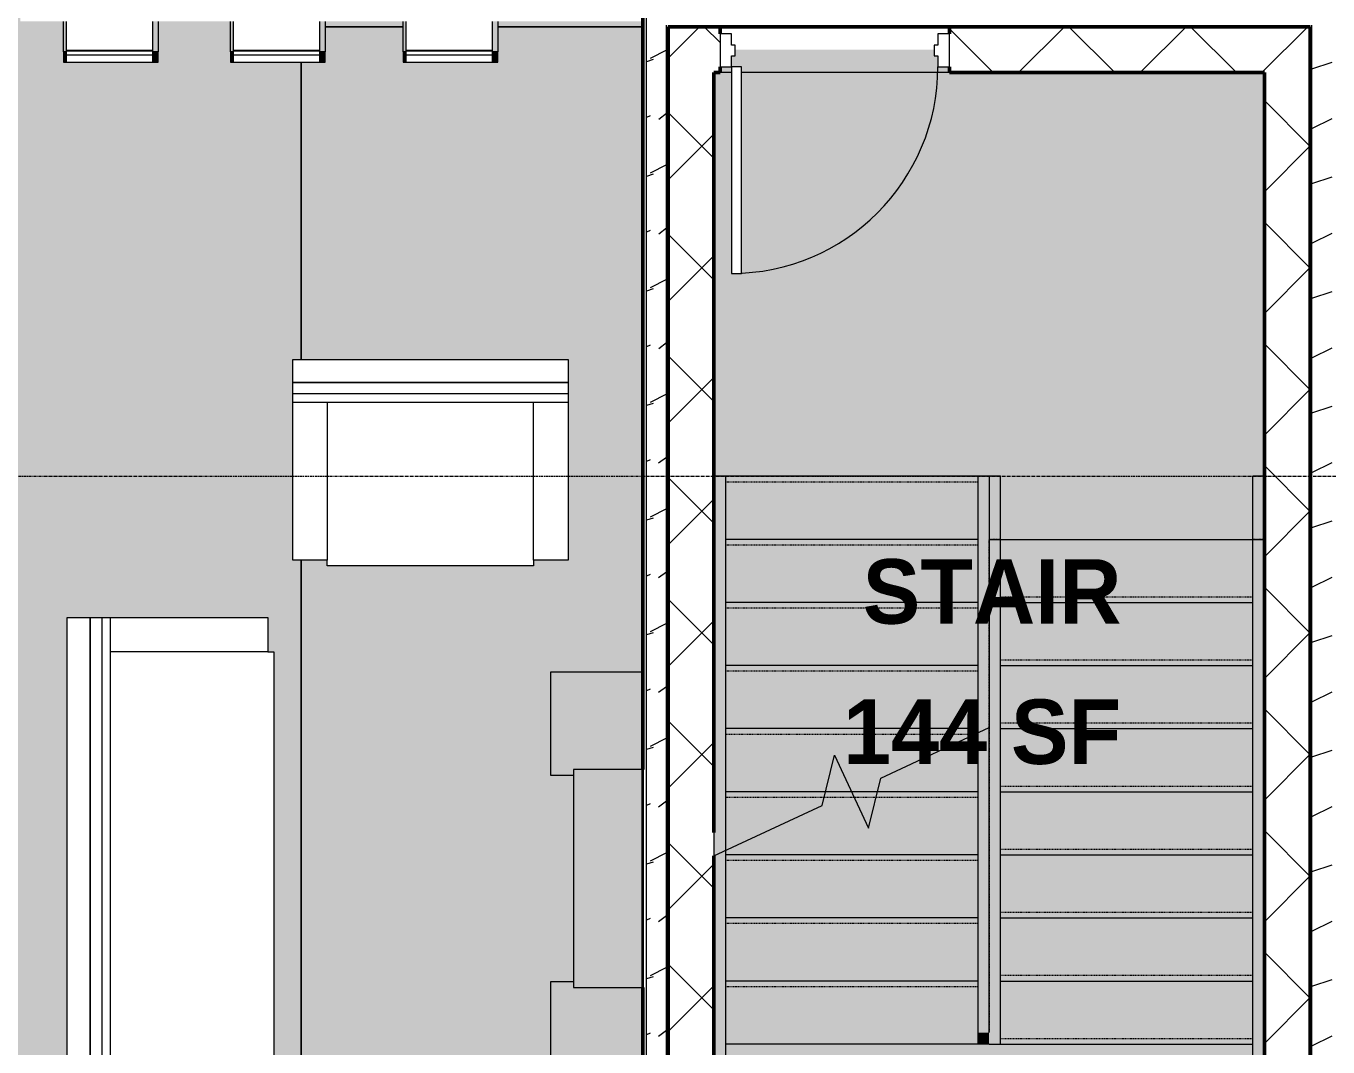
# Model space of a CAD drawing. Header units: inches. Extents: x -4294 to -464, y 9706 to 12475.
# Drawn here: x -2748.3 to -2521.2, y 10067.7 to 10245.7 of the extents above; entities that cross this region are included whole.
import ezdxf

# ---------------------------------------------------------------- set-up
doc = ezdxf.new("R2010")
doc.units = ezdxf.units.IN
doc.header["$MEASUREMENT"] = 0
doc.linetypes.add('Grid Line 1_2_', pattern=[0.875, 0.5, -0.125, 0.125, -0.125])
doc.linetypes.add('Overhead 1_16_', pattern=[0.101562, 0.0625, -0.039062])
for name, color, linetype, lineweight in [('0-1', 7, 'Continuous', 5), ('0-2', 7, 'Continuous', 9), ('0-5', 130, 'Continuous', 13), ('A-AREA-IDEN', 2, 'Continuous', 9), ('A-AREA-PATT-6', 41, 'Continuous', 9), ('A-DOOR-1', 7, 'Continuous', 9), ('A-DOOR-2', 170, 'Continuous', 20), ('A-DOOR-FRAM-1', 170, 'Continuous', 20), ('A-FLOR-3', 130, 'Continuous', 13), ('A-WALL', 113, 'Continuous', 13), ('A-WALL-11', 113, 'Continuous', 5), ('A-WALL-12', 113, 'Continuous', 50), ('A-WALL-4', 250, 'Continuous', 50), ('A-WALL-PATT-4', 251, 'Continuous', 9), ('A-WALL-PATT-5', 111, 'Continuous', 9), ('I-FURN', 30, 'Continuous', 9), ('I-FURN-1', 7, 'Continuous', 9), ('I-FURN-2', 31, 'Continuous', 9), ('I-FURN-3', 8, 'Continuous', 9), ('S-GRID-1', 1, 'Grid Line 1_2_', 9), ('S-STRS-1', 8, 'Continuous', 9), ('S-STRS-2', 55, 'Continuous', 5), ('S-STRS-5', 7, 'Continuous', 9), ('S-STRS-6', 7, 'Overhead 1_16_', 9), ('S-STRS-MBND-3', 7, 'Overhead 1_16_', 9), ('S-STRS-MBND-4', 7, 'Continuous', 9)]:
    doc.layers.add(name, color=color, linetype=linetype, lineweight=lineweight)
doc.layers.add('A-AREA-PATT-2', color=7, linetype='Continuous', lineweight=9, transparency=1)
doc.styles.add('Century Gothic_B', font='GOTHICB.TTF', dxfattribs={"height": 11.25})
pattern_1 = [(45, (0, 0), (-10.606602, 10.606602), []), (135, (0, 0), (-10.606602, -10.606602), [])]
pattern_2 = [(216.87, (7.997, 19.992), (59.9755286, 39.9843071), [9.996, -89.964]), (206.565, (19.992, 13.994), (-19.991807, -19.992219), [22.352, -22.352]), (198.435, (19.992, 3.998), (-39.983821, -19.991955), [12.644, -50.576])]

# ---------------------------------------------------------------- blocks, each defined once
blk = doc.blocks.new('Bar_Stool_6722_1_ - Bar_Stool_6722_1_-1372833-FLOOR PLAN - 2ND FLOOR')
at = {"layer": 'I-FURN-2'}
for points in [[(0, -0.6), (0, -0.98), (1, -0.94), (1, 0), (0, 0), (0, -0.46)], [(16, -0.94), (16, -0.98), (16.5, -0.94), (16.5, 0), (16, 0), (16, -0.62)], [(0, -1.4), (0, -1.78), (1, -1.73), (1, -0.98), (0, -0.98), (0, -1.3)], [(0, -2.03), (0, -7.07), (1, -7.07), (1, -1.78), (0, -1.78)], [(16, -1.3), (16, -1.78), (16.5, -1.73), (16.5, -0.98), (16, -0.98), (16, -1.24)], [(16, -6.94), (16, -7.07), (16.5, -7.07), (16.5, -1.78), (16, -1.78), (16, -2.03)]]:
    blk.add_hatch(color=256, dxfattribs=at).paths.add_polyline_path(points, flags=0)
at = {"layer": 'I-FURN-1'}
for p, q in [((1, 0), (0, 0)), ((0, 0), (0, -0.98)), ((0, -0.98), (1, -0.98)), ((0, -0.98), (0, -1.78)), ((0, -1.78), (1, -1.78)), ((0, -7.07), (0, -1.78)), ((1, -1.24), (1, 0)), ((16, 0), (1, 0)), ((1, -1.91), (1, -1.24)), ((16, -1.24), (1, -1.24)), ((1, -1.91), (16, -1.91)), ((1, -2.03), (1, -1.91)), ((1, -7.07), (1, -2.03)), ((1, -2.03), (16, -2.03)), ((16.5, 0), (16, 0)), ((16, 0), (16, -1.24)), ((16, -0.98), (16.5, -0.98)), ((16, -1.24), (16, -1.91)), ((16, -1.78), (16.5, -1.78)), ((16, -1.91), (16, -2.03)), ((16, -2.03), (16, -7.07)), ((16.5, -0.98), (16.5, 0)), ((16.5, -1.78), (16.5, -0.98)), ((16.5, -1.78), (16.5, -7.07))]:
    blk.add_line(p, q, dxfattribs=at)
blk = doc.blocks.new('Entertainment_Center_14771 - Entertainment_Center_14771-1372851-FLOOR PLAN - 2ND FLOOR')
at = {"layer": 'I-FURN-3'}
for points in [[(-36, 10), (-36, -6), (-19, -6), (-19, 6), (-18, 6), (-18, 10), (-29.48, 10)], [(-35.34, 10.03), (-35.31, 10), (-35.31, 10.03)], [(18, 6), (19, 6), (19, -6), (36, -6), (36, 10), (18, 10)], [(18.66, 10.03), (18.66, 10), (19, 10.03)], [(-19, -2.22), (-19, -6), (19, -6), (19, 6), (-19, 6), (-19, 0.27)], [(-36, -6.13), (-19, -6.13), (-19, -6), (-36, -6)], [(-19, -6.13), (19, -6.13), (19, -6), (-19, -6)], [(19, -6.13), (36, -6.13), (36, -6), (19, -6)]]:
    blk.add_hatch(color=256, dxfattribs=at).paths.add_polyline_path(points, flags=0)
at = {"layer": 'I-FURN-1'}
for p, q in [((-18, 10), (-36, 10)), ((-36, 10), (-36, -6)), ((-34.85, 10.03), (-35.34, 10.03)), ((-34.85, 10), (-34.85, 10.03)), ((-18.66, 10.03), (-19.66, 10.03)), ((-19.66, 10.03), (-19.66, 10)), ((-18.66, 10), (-18.66, 10.03)), ((-18, 6), (-18, 10)), ((36, 10), (18, 10)), ((18, 10), (18, 6)), ((18.66, 10.03), (18.66, 10)), ((19.66, 10.03), (18.66, 10.03)), ((19.66, 10), (19.66, 10.03)), ((35.34, 10.03), (34.85, 10.03)), ((34.85, 10.03), (34.85, 10)), ((36, -6), (36, 10)), ((19, 6), (-19, 6)), ((-19, 6), (-19, -6)), ((19, -6), (19, 6)), ((-36, -6), (-19, -6)), ((-36, -6.13), (-36, -6)), ((-36, -6), (-19, -6)), ((-19, -6), (19, -6)), ((-19, -6.13), (-19, -6)), ((-19, -6), (19, -6)), ((19, -6.13), (-19, -6.13)), ((19, -6), (36, -6)), ((19, -6), (19, -6.13)), ((19, -6), (36, -6)), ((36, -6.13), (36, -6))]:
    blk.add_line(p, q, dxfattribs=at)
blk = doc.blocks.new('Couch-Both_Arms-Generic - 1-1372852-FLOOR PLAN - 2ND FLOOR')
at = {"layer": 'I-FURN'}
for p, q in [((-36, 18.5), (36, 18.5)), ((-36, 17.5), (-36, 18.5)), ((36, 18.5), (36, 17.5)), ((-42, 17.5), (-36, 17.5)), ((-42, -10), (-42, 17.5)), ((-36, 17.5), (-36, -10)), ((36, 17.5), (42, 17.5)), ((36, -10), (36, 17.5)), ((42, 17.5), (42, -10)), ((-42, -10), (42, -10)), ((-42, -13.5), (-42, -10)), ((42, -10), (42, -13.5)), ((-42, -11.5), (42, -11.5)), ((-42, -13.5), (42, -13.5)), ((42, -13.5), (-42, -13.5))]:
    blk.add_line(p, q, dxfattribs=at)
at = {"layer": 'I-FURN-1'}
for p, q in [((-42, -17.5), (-42, -13.5)), ((42, -13.5), (42, -17.5)), ((42, -17.5), (-42, -17.5))]:
    blk.add_line(p, q, dxfattribs=at)
blk = doc.blocks.new('Couch-Both_Arms-Generic - 2-1523460-FLOOR PLAN - 2ND FLOOR')
at = {"layer": 'I-FURN'}
for p, q in [((-18, 18.5), (18, 18.5)), ((-18, 17.5), (-18, 18.5)), ((18, 18.5), (18, 17.5)), ((-24, 17.5), (-18, 17.5)), ((-24, -10), (-24, 17.5)), ((-18, 17.5), (-18, -10)), ((18, 17.5), (24, 17.5)), ((18, -10), (18, 17.5)), ((24, 17.5), (24, -10)), ((-24, -10), (24, -10)), ((-24, -13.5), (-24, -10)), ((24, -10), (24, -13.5)), ((-24, -11.5), (24, -11.5)), ((-24, -13.5), (24, -13.5)), ((24, -13.5), (-24, -13.5))]:
    blk.add_line(p, q, dxfattribs=at)
at = {"layer": 'I-FURN-1'}
for p, q in [((-24, -17.5), (-24, -13.5)), ((24, -13.5), (24, -17.5)), ((24, -17.5), (-24, -17.5))]:
    blk.add_line(p, q, dxfattribs=at)
blk = doc.blocks.new('CTR - 1st Phase - Unit Layouts_rvt-1-FLOOR PLAN - 2ND FLOOR')
at = {"layer": '0-2'}
for name, p, rotation in [('Bar_Stool_6722_1_ - Bar_Stool_6722_1_-1372833-FLOOR PLAN - 2ND FLOOR', (-2725.25, 10239.44), 180), ('Bar_Stool_6722_1_ - Bar_Stool_6722_1_-1372833-FLOOR PLAN - 2ND FLOOR', (-2696.13, 10239.44), 180), ('Bar_Stool_6722_1_ - Bar_Stool_6722_1_-1372833-FLOOR PLAN - 2ND FLOOR', (-2666.01, 10239.44), 180), ('Couch-Both_Arms-Generic - 2-1523460-FLOOR PLAN - 2ND FLOOR', (-2677.77, 10170.09), 180), ('Couch-Both_Arms-Generic - 1-1372852-FLOOR PLAN - 2ND FLOOR', (-2723.6, 10100.59), 269.9999999999309), ('Entertainment_Center_14771 - Entertainment_Center_14771-1372851-FLOOR PLAN - 2ND FLOOR', (-2646.82, 10097.08), 89.99999999993574)]:
    blk.add_blockref(name, p, dxfattribs=dict(at, rotation=rotation))
blk = doc.blocks.new('CTR - 1st Phase - Shell_rvt-1-FLOOR PLAN - 2ND FLOOR')
at = {"layer": 'A-FLOR-3'}
for p, q in [((-2682.51, 10245.59), (-2696.13, 10245.59)), ((-2696.13, 10245.59), (-2682.51, 10245.59)), ((-2640.7, 10245.59), (-2666.01, 10245.59)), ((-2666.01, 10245.59), (-2640.7, 10245.59)), ((-2700.32, 10187.59), (-2700.32, 10239.44)), ((-2700.32, 10239.44), (-2700.32, 10187.59)), ((-2700.32, 10048.59), (-2700.32, 10152.59)), ((-2700.32, 10152.59), (-2700.32, 10048.59))]:
    blk.add_line(p, q, dxfattribs=at)
at = {"layer": 'S-GRID-1'}
blk.add_line((-464.45, 10167.19), (-4232.19, 10167.19), dxfattribs=at)
blk = doc.blocks.new('HOLLOW METAL - STAIR DOOR-2008640-FLOOR PLAN - 2ND FLOOR')
at = {"layer": 'A-DOOR-1'}
blk.add_arc((18, 3.25), 36, 90, 180, dxfattribs=at)
at = {"layer": 'A-DOOR-2'}
for p, q in [((18, 39.25), (16.25, 39.25)), ((16.25, 39.25), (16.25, 3.25)), ((18, 3.25), (18, 39.25)), ((16.25, 3.25), (18, 3.25))]:
    blk.add_line(p, q, dxfattribs=at)
at = {"layer": 'A-DOOR-FRAM-1'}
for p, q in [((-18, 3.25), (-20, 3.25)), ((-20, 3.25), (-20, -2.5)), ((-18, 1.3125), (-18, 3.25)), ((18, 3.25), (18, 1.3125)), ((20, 3.25), (18, 3.25)), ((20, -2.5), (20, 3.25)), ((-17.375, 1.3125), (-18, 1.3125)), ((-17.375, -0.5625), (-17.375, 1.3125)), ((18, 1.3125), (17.375, 1.3125)), ((17.375, 1.3125), (17.375, -0.5625)), ((-18, -2.5), (-18, -0.5625)), ((-18, -0.5625), (-17.375, -0.5625)), ((17.375, -0.5625), (18, -0.5625)), ((18, -0.5625), (18, -2.5)), ((-20, -2.5), (-18, -2.5)), ((18, -2.5), (20, -2.5))]:
    blk.add_line(p, q, dxfattribs=at)
blk = doc.blocks.new('CTR - 1st Phase -Stairs _ Elevators_rvt-1-FLOOR PLAN - 2ND FLOOR')
at = {"layer": 'A-AREA-PATT-2'}
h = blk.add_hatch(color=256, dxfattribs=at)
h.paths.add_polyline_path([(-2628.32, 10021.59), (-2532.32, 10021.59), (-2532.32, 10022.21), (-2628.32, 10022.21)], flags=0)
h.paths.add_polyline_path([(-2587.26, 10237.59), (-2587.26, 10238.59), (-2589.26, 10238.59), (-2589.26, 10240.53), (-2589.89, 10240.53), (-2589.89, 10241.59), (-2624.64, 10241.59), (-2624.64, 10240.53), (-2625.26, 10240.53), (-2625.26, 10238.59), (-2623.51, 10238.59), (-2623.51, 10237.59), (-2589.26, 10237.59)], flags=0)
h.paths.add_polyline_path([(-2625.26, 10237.59), (-2625.26, 10238.59), (-2627.26, 10238.59), (-2627.26, 10237.59)], flags=0)
blk.add_hatch(color=256, dxfattribs=at).paths.add_polyline_path([(-2567.66, 10156.21), (-2532.32, 10156.21), (-2532.32, 10165.09), (-2534.32, 10165.09), (-2534.32, 10167.21), (-2532.32, 10167.21), (-2532.32, 10237.59), (-2623.51, 10237.59), (-2623.51, 10202.59), (-2625.26, 10202.59), (-2625.26, 10237.59), (-2628.32, 10237.59), (-2628.32, 10167.21), (-2578.32, 10167.21), (-2578.32, 10165.09), (-2580.32, 10165.09), (-2580.32, 10156.21), (-2572.82, 10156.21)], flags=0)
at = {"layer": 'A-WALL-PATT-4'}
h = blk.add_hatch(dxfattribs=at)
h.set_pattern_fill('FP_44', color=256, style=0, pattern_type=2)
h.set_pattern_definition(pattern_1)
h.paths.add_polyline_path([(-2526.32, 10237.59), (-2524.32, 10237.59), (-2524.32, 10245.59), (-2587.26, 10245.59), (-2587.26, 10237.59), (-2532.32, 10237.59)], flags=0)
h.paths.add_polyline_path([(-2632.61, 10237.59), (-2627.26, 10237.59), (-2627.26, 10245.59), (-2636.32, 10245.59), (-2636.32, 10237.59)], flags=0)
h = blk.add_hatch(dxfattribs=at)
h.set_pattern_fill('FP_44', color=256, style=0, pattern_type=2)
h.set_pattern_definition(pattern_1)
h.paths.add_polyline_path([(-2632.32, 10021.59), (-2628.32, 10021.59), (-2628.32, 10237.59), (-2636.32, 10237.59), (-2636.32, 10021.59)], flags=0)
h = blk.add_hatch(dxfattribs=at)
h.set_pattern_fill('FP_44', color=256, style=0, pattern_type=2)
h.set_pattern_definition(pattern_1)
h.paths.add_polyline_path([(-2532.32, 10021.59), (-2524.32, 10021.59), (-2524.32, 10237.59), (-2532.32, 10237.59), (-2532.32, 10038.33)], flags=0)
at = {"layer": 'S-STRS-1'}
blk.add_hatch(color=256, dxfattribs=at).paths.add_polyline_path([(-2628.32, 10101.02), (-2626.32, 10101.96), (-2626.32, 10167.21), (-2628.32, 10167.21), (-2628.32, 10101.21)], flags=0)
h = blk.add_hatch(color=256, dxfattribs=at)
h.paths.add_polyline_path([(-2532.32, 10059.53), (-2532.32, 10156.21), (-2534.32, 10156.21), (-2534.32, 10059.53)], flags=0)
h.paths.add_polyline_path([(-2534.32, 10165.09), (-2532.32, 10165.09), (-2532.32, 10167.21), (-2534.32, 10167.21)], flags=0)
at = {"layer": 'S-STRS-2'}
for points in [[(-2622.79, 10156.21), (-2582.32, 10156.21), (-2582.32, 10167.21), (-2626.32, 10167.21), (-2626.32, 10156.21)], [(-2582.32, 10122.47), (-2580.32, 10123.41), (-2580.32, 10167.21), (-2582.32, 10167.21), (-2582.32, 10123.21)], [(-2626.32, 10145.21), (-2582.32, 10145.21), (-2582.32, 10156.21), (-2626.32, 10156.21)], [(-2534.32, 10145.21), (-2534.32, 10156.21), (-2578.32, 10156.21), (-2578.32, 10145.21), (-2567.66, 10145.21)], [(-2626.32, 10134.21), (-2582.32, 10134.21), (-2582.32, 10145.21), (-2626.32, 10145.21)], [(-2567.66, 10134.21), (-2534.32, 10134.21), (-2534.32, 10145.21), (-2578.32, 10145.21), (-2578.32, 10134.21)], [(-2599.23, 10123.21), (-2582.32, 10123.21), (-2582.32, 10134.21), (-2626.32, 10134.21), (-2626.32, 10123.21), (-2607.3, 10123.21)], [(-2567.66, 10123.21), (-2534.32, 10123.21), (-2534.32, 10134.21), (-2578.32, 10134.21), (-2578.32, 10123.21)], [(-2608.84, 10112.21), (-2607.3, 10118.59), (-2604.32, 10112.21), (-2599.8, 10112.21), (-2599.23, 10114.59), (-2582.32, 10122.47), (-2582.32, 10123.21), (-2626.32, 10123.21), (-2626.32, 10112.21), (-2609.42, 10112.21)], [(-2582.32, 10070.21), (-2580.32, 10070.21), (-2580.32, 10123.41), (-2582.32, 10122.47), (-2582.32, 10072.21)], [(-2534.32, 10112.21), (-2534.32, 10123.21), (-2578.32, 10123.21), (-2578.32, 10112.21), (-2567.66, 10112.21)], [(-2626.32, 10101.21), (-2582.32, 10101.21), (-2582.32, 10112.21), (-2599.8, 10112.21), (-2601.35, 10105.84), (-2604.32, 10112.21), (-2608.84, 10112.21), (-2609.42, 10109.84), (-2626.32, 10101.96)], [(-2534.32, 10101.21), (-2534.32, 10112.21), (-2578.32, 10112.21), (-2578.32, 10101.21), (-2567.66, 10101.21)], [(-2626.32, 10065.9), (-2626.32, 10101.96), (-2628.32, 10101.02), (-2628.32, 10065.9)], [(-2622.79, 10090.21), (-2582.32, 10090.21), (-2582.32, 10101.21), (-2626.32, 10101.21), (-2626.32, 10090.21)], [(-2567.66, 10090.21), (-2534.32, 10090.21), (-2534.32, 10101.21), (-2578.32, 10101.21), (-2578.32, 10090.21)], [(-2622.79, 10079.21), (-2582.32, 10079.21), (-2582.32, 10090.21), (-2626.32, 10090.21), (-2626.32, 10079.21)], [(-2567.66, 10079.21), (-2534.32, 10079.21), (-2534.32, 10090.21), (-2578.32, 10090.21), (-2578.32, 10079.21)], [(-2622.79, 10068.21), (-2582.32, 10068.21), (-2582.32, 10079.21), (-2626.32, 10079.21), (-2626.32, 10068.21)], [(-2534.32, 10068.21), (-2534.32, 10079.21), (-2578.32, 10079.21), (-2578.32, 10068.21), (-2567.66, 10068.21)], [(-2580.32, 10068.21), (-2580.32, 10070.21), (-2582.32, 10070.21), (-2582.32, 10068.21)], [(-2626.32, 10024.21), (-2534.32, 10024.21), (-2534.32, 10068.21), (-2626.32, 10068.21), (-2626.32, 10038.33)]]:
    blk.add_hatch(color=256, dxfattribs=at).paths.add_polyline_path(points, flags=0)
h = blk.add_hatch(color=256, dxfattribs=at)
h.paths.add_polyline_path([(-2580.32, 10068.21), (-2578.32, 10068.21), (-2578.32, 10156.21), (-2580.32, 10156.21), (-2580.32, 10070.21)], flags=0)
h.paths.add_polyline_path([(-2580.32, 10165.09), (-2578.32, 10165.09), (-2578.32, 10167.21), (-2580.32, 10167.21)], flags=0)
h = blk.add_hatch(color=256, dxfattribs=at)
h.paths.add_polyline_path([(-2608.84, 10112.21), (-2604.32, 10112.21), (-2607.3, 10118.59)], flags=0)
h.paths.add_polyline_path([(-2599.8, 10112.21), (-2582.32, 10112.21), (-2582.32, 10122.47), (-2599.23, 10114.59)], flags=0)
h = blk.add_hatch(color=256, dxfattribs=at)
h.paths.add_polyline_path([(-2626.32, 10101.96), (-2609.42, 10109.84), (-2608.84, 10112.21), (-2626.32, 10112.21)], flags=0)
h.paths.add_polyline_path([(-2601.35, 10105.84), (-2599.8, 10112.21), (-2604.32, 10112.21)], flags=0)
at = {"layer": 'A-FLOR-3'}
for p, q in [((-2625.26, 10237.59), (-2627.26, 10237.59)), ((-2587.26, 10237.59), (-2623.51, 10237.59)), ((-2580.32, 10156.21), (-2532.32, 10156.21))]:
    blk.add_line(p, q, dxfattribs=at)
at = {"layer": 'A-WALL-4'}
for p, q in [((-2627.26, 10245.59), (-2636.32, 10245.59)), ((-2636.32, 10245.59), (-2636.32, 10237.59)), ((-2627.26, 10244.34), (-2627.26, 10245.59)), ((-2524.32, 10245.59), (-2587.26, 10245.59)), ((-2587.26, 10245.59), (-2587.26, 10244.34)), ((-2524.32, 10237.59), (-2524.32, 10245.59)), ((-2636.32, 10237.59), (-2636.32, 10021.59)), ((-2628.32, 10237.59), (-2627.26, 10237.59)), ((-2628.32, 10105.09), (-2628.32, 10237.59)), ((-2627.26, 10237.59), (-2627.26, 10238.59)), ((-2587.26, 10238.59), (-2587.26, 10237.59)), ((-2587.26, 10237.59), (-2532.32, 10237.59)), ((-2532.32, 10237.59), (-2532.32, 10021.59)), ((-2524.32, 10021.59), (-2524.32, 10237.59)), ((-2628.32, 10021.59), (-2628.32, 10101.02))]:
    blk.add_line(p, q, dxfattribs=at)
at = {"layer": 'S-STRS-5'}
for p, q in [((-2626.32, 10167.21), (-2628.32, 10167.21)), ((-2626.32, 10167.21), (-2626.32, 10156.21)), ((-2582.32, 10167.21), (-2626.32, 10167.21)), ((-2580.32, 10167.21), (-2582.32, 10167.21)), ((-2582.32, 10167.21), (-2582.32, 10156.21)), ((-2580.32, 10167.21), (-2580.32, 10123.41)), ((-2578.32, 10167.21), (-2580.32, 10167.21)), ((-2578.32, 10156.21), (-2578.32, 10167.21)), ((-2532.32, 10167.21), (-2534.32, 10167.21)), ((-2534.32, 10156.21), (-2534.32, 10167.21)), ((-2626.32, 10156.21), (-2626.32, 10145.21)), ((-2582.32, 10156.21), (-2626.32, 10156.21)), ((-2582.32, 10156.21), (-2582.32, 10145.21)), ((-2578.32, 10145.21), (-2578.32, 10156.21)), ((-2534.32, 10145.21), (-2534.32, 10156.21)), ((-2626.32, 10145.21), (-2626.32, 10134.21)), ((-2582.32, 10145.21), (-2626.32, 10145.21)), ((-2582.32, 10145.21), (-2582.32, 10134.21)), ((-2578.32, 10134.21), (-2578.32, 10145.21)), ((-2578.32, 10145.21), (-2534.32, 10145.21)), ((-2534.32, 10134.21), (-2534.32, 10145.21)), ((-2626.32, 10134.21), (-2626.32, 10123.21)), ((-2582.32, 10134.21), (-2626.32, 10134.21)), ((-2582.32, 10134.21), (-2582.32, 10123.21)), ((-2578.32, 10123.21), (-2578.32, 10134.21)), ((-2578.32, 10134.21), (-2534.32, 10134.21)), ((-2534.32, 10123.21), (-2534.32, 10134.21)), ((-2626.32, 10123.21), (-2626.32, 10112.21)), ((-2582.32, 10123.21), (-2626.32, 10123.21)), ((-2582.32, 10123.21), (-2582.32, 10122.47)), ((-2580.32, 10070.21), (-2580.32, 10123.41)), ((-2578.32, 10112.21), (-2578.32, 10123.21)), ((-2578.32, 10123.21), (-2534.32, 10123.21)), ((-2534.32, 10112.21), (-2534.32, 10123.21)), ((-2582.32, 10122.47), (-2582.32, 10112.21)), ((-2626.32, 10112.21), (-2626.32, 10101.96)), ((-2608.84, 10112.21), (-2626.32, 10112.21)), ((-2604.32, 10112.21), (-2608.84, 10112.21)), ((-2599.8, 10112.21), (-2604.32, 10112.21)), ((-2582.32, 10112.21), (-2599.8, 10112.21)), ((-2582.32, 10112.21), (-2582.32, 10101.21)), ((-2578.32, 10101.21), (-2578.32, 10112.21)), ((-2578.32, 10112.21), (-2534.32, 10112.21)), ((-2534.32, 10101.21), (-2534.32, 10112.21)), ((-2628.32, 10105.09), (-2628.32, 10101.02)), ((-2626.32, 10101.96), (-2626.32, 10101.21)), ((-2626.32, 10101.21), (-2626.32, 10090.21)), ((-2582.32, 10101.21), (-2626.32, 10101.21)), ((-2582.32, 10101.21), (-2582.32, 10090.21)), ((-2578.32, 10090.21), (-2578.32, 10101.21)), ((-2578.32, 10101.21), (-2534.32, 10101.21)), ((-2534.32, 10090.21), (-2534.32, 10101.21)), ((-2626.32, 10090.21), (-2626.32, 10079.21)), ((-2582.32, 10090.21), (-2626.32, 10090.21)), ((-2582.32, 10090.21), (-2582.32, 10079.21)), ((-2578.32, 10079.21), (-2578.32, 10090.21)), ((-2578.32, 10090.21), (-2534.32, 10090.21)), ((-2534.32, 10079.21), (-2534.32, 10090.21)), ((-2626.32, 10079.21), (-2626.32, 10068.21)), ((-2582.32, 10079.21), (-2626.32, 10079.21)), ((-2582.32, 10079.21), (-2582.32, 10070.21)), ((-2578.32, 10068.21), (-2578.32, 10079.21)), ((-2578.32, 10079.21), (-2534.32, 10079.21)), ((-2534.32, 10068.21), (-2534.32, 10079.21)), ((-2582.32, 10070.21), (-2582.32, 10068.21)), ((-2626.32, 10068.21), (-2626.32, 10065.9)), ((-2582.32, 10068.21), (-2626.32, 10068.21)), ((-2580.32, 10068.21), (-2582.32, 10068.21)), ((-2580.32, 10068.21), (-2578.32, 10068.21)), ((-2578.32, 10068.21), (-2534.32, 10068.21)), ((-2534.32, 10059.53), (-2534.32, 10068.21))]:
    blk.add_line(p, q, dxfattribs=at)
at = {"layer": 'S-STRS-6'}
for p, q in [((-2582.32, 10166.21), (-2626.32, 10166.21)), ((-2582.32, 10155.21), (-2626.32, 10155.21)), ((-2578.32, 10146.21), (-2534.32, 10146.21)), ((-2582.32, 10144.21), (-2626.32, 10144.21)), ((-2578.32, 10135.21), (-2534.32, 10135.21)), ((-2582.32, 10133.21), (-2626.32, 10133.21)), ((-2578.32, 10124.21), (-2534.32, 10124.21)), ((-2582.88, 10122.21), (-2626.32, 10122.21)), ((-2582.32, 10122.21), (-2582.88, 10122.21)), ((-2578.32, 10113.21), (-2534.32, 10113.21)), ((-2609.09, 10111.21), (-2626.32, 10111.21)), ((-2603.86, 10111.21), (-2609.09, 10111.21)), ((-2600.05, 10111.21), (-2603.86, 10111.21)), ((-2582.32, 10111.21), (-2600.05, 10111.21)), ((-2578.32, 10102.21), (-2534.32, 10102.21)), ((-2582.32, 10100.21), (-2626.32, 10100.21)), ((-2578.32, 10091.21), (-2534.32, 10091.21)), ((-2582.32, 10089.21), (-2626.32, 10089.21)), ((-2578.32, 10080.21), (-2534.32, 10080.21)), ((-2582.32, 10078.21), (-2626.32, 10078.21)), ((-2578.32, 10069.21), (-2534.32, 10069.21))]:
    blk.add_line(p, q, dxfattribs=at)
at = {"layer": 'S-STRS-MBND-3'}
for p, q in [((-2578.32, 10156.21), (-2580.32, 10156.21)), ((-2580.32, 10070.21), (-2580.32, 10156.21)), ((-2578.32, 10068.21), (-2578.32, 10156.21)), ((-2578.32, 10156.21), (-2534.32, 10156.21)), ((-2532.32, 10156.21), (-2534.32, 10156.21)), ((-2534.32, 10059.63), (-2534.32, 10156.21)), ((-2532.32, 10059.63), (-2532.32, 10156.21)), ((-2578.32, 10146.21), (-2534.32, 10146.21)), ((-2578.32, 10145.21), (-2534.32, 10145.21)), ((-2578.32, 10135.21), (-2534.32, 10135.21)), ((-2578.32, 10134.21), (-2534.32, 10134.21)), ((-2580.32, 10123.41), (-2580.32, 10070.21)), ((-2578.32, 10124.21), (-2534.32, 10124.21)), ((-2578.32, 10123.21), (-2534.32, 10123.21)), ((-2582.32, 10122.21), (-2582.88, 10122.21)), ((-2582.32, 10122.47), (-2582.32, 10070.21)), ((-2604.32, 10112.21), (-2608.84, 10112.21)), ((-2582.32, 10112.21), (-2599.8, 10112.21)), ((-2578.32, 10113.21), (-2534.32, 10113.21)), ((-2578.32, 10112.21), (-2534.32, 10112.21)), ((-2603.86, 10111.21), (-2609.09, 10111.21)), ((-2582.32, 10111.21), (-2600.05, 10111.21)), ((-2628.32, 10101.02), (-2628.32, 10065.8)), ((-2626.32, 10101.96), (-2626.32, 10065.8)), ((-2582.32, 10101.21), (-2626.32, 10101.21)), ((-2578.32, 10102.21), (-2534.32, 10102.21)), ((-2578.32, 10101.21), (-2534.32, 10101.21)), ((-2582.32, 10100.21), (-2626.32, 10100.21)), ((-2578.32, 10091.21), (-2534.32, 10091.21)), ((-2582.32, 10090.21), (-2626.32, 10090.21)), ((-2582.32, 10089.21), (-2626.32, 10089.21)), ((-2578.32, 10090.21), (-2534.32, 10090.21)), ((-2578.32, 10080.21), (-2534.32, 10080.21)), ((-2582.32, 10079.21), (-2626.32, 10079.21)), ((-2582.32, 10078.21), (-2626.32, 10078.21)), ((-2578.32, 10079.21), (-2534.32, 10079.21)), ((-2582.32, 10070.21), (-2582.32, 10068.21)), ((-2582.32, 10070.21), (-2582.32, 10068.21)), ((-2578.32, 10069.21), (-2534.32, 10069.21)), ((-2582.32, 10068.21), (-2626.32, 10068.21)), ((-2580.32, 10068.21), (-2582.32, 10068.21)), ((-2580.32, 10068.21), (-2578.32, 10068.21)), ((-2578.32, 10068.21), (-2534.32, 10068.21))]:
    blk.add_line(p, q, dxfattribs=at)
at = {"layer": 'S-STRS-MBND-4'}
for p, q in [((-2599.23, 10114.59), (-2580.32, 10123.41)), ((-2609.42, 10109.84), (-2607.3, 10118.59)), ((-2607.3, 10118.59), (-2601.35, 10105.84)), ((-2601.35, 10105.84), (-2599.23, 10114.59)), ((-2628.32, 10101.02), (-2609.42, 10109.84))]:
    blk.add_line(p, q, dxfattribs=at)
at = {"layer": '0-5', "rotation": 180}
blk.add_blockref('HOLLOW METAL - STAIR DOOR-2008640-FLOOR PLAN - 2ND FLOOR', (-2607.26, 10241.84), dxfattribs=at)

msp = doc.modelspace()

# ---------------------------------------------------------------- hatches: boundary and pattern name
at = {"layer": 'A-AREA-PATT-6'}
h = msp.add_hatch(color=256, dxfattribs=at)
h.paths.add_polyline_path([(-2862.1237, 10341.7644), (-2860.3737, 10341.7644), (-2860.3737, 10313.7644), (-2862.1237, 10313.7644)], flags=0)
h.paths.add_polyline_path([(-2930.5152, 9989.0644), (-2870.6362, 9989.0644), (-2870.6362, 10021.3394), (-2863.8737, 10021.3394), (-2863.8737, 10016.5894), (-2865.8862, 10016.5894), (-2865.8862, 9989.0644), (-2832.49, 9989.0644), (-2832.49, 10016.5894), (-2833.8737, 10016.5894), (-2833.8737, 10021.3394), (-2826.4362, 10021.3394), (-2826.4362, 10016.5894), (-2827.74, 10016.5894), (-2827.74, 9989.0644), (-2805.8737, 9989.0644), (-2805.8737, 10016.5894), (-2806.4362, 10016.5894), (-2806.4362, 10021.3394), (-2805.8737, 10021.3394), (-2805.8737, 10175.2394), (-2801.1237, 10175.2394), (-2801.1237, 9989.0644), (-2646.5487, 9989.0644), (-2646.5487, 10021.5894), (-2641.5964, 10021.5894), (-2640.6987, 10022.3144), (-2640.6987, 10061.0761), (-2656.8237, 10061.0761), (-2656.8237, 10079.0761), (-2652.8237, 10079.0761), (-2652.8237, 10115.0761), (-2656.8237, 10115.0761), (-2656.8237, 10133.0761), (-2640.6987, 10133.0761), (-2640.6987, 10246.5144), (-2666.0076, 10246.5144), (-2666.0076, 10239.4399), (-2682.5076, 10239.4399), (-2682.5076, 10246.5144), (-2696.1289, 10246.5144), (-2696.1289, 10239.4399), (-2712.6289, 10239.4399), (-2712.6289, 10246.5144), (-2725.2502, 10246.5144), (-2725.2502, 10239.4399), (-2741.7502, 10239.4399), (-2741.7502, 10246.5144), (-2749.2987, 10246.5144), (-2749.2987, 10282.5144), (-2746.6987, 10282.5144), (-2746.6987, 10283.9425), (-2746.5019, 10284.1394), (-2745.6058, 10284.1394), (-2745.6058, 10284.3894), (-2741.8412, 10284.3894), (-2741.8412, 10284.6394), (-2739.9397, 10284.6394), (-2739.9397, 10284.3894), (-2730.5487, 10284.3894), (-2730.5487, 10284.6394), (-2729.9582, 10284.6394), (-2729.9582, 10284.3894), (-2729.3676, 10284.3894), (-2729.3676, 10284.6394), (-2728.777, 10284.6394), (-2728.777, 10284.3894), (-2728.1865, 10284.3894), (-2728.1865, 10284.6394), (-2727.5959, 10284.6394), (-2727.5959, 10284.3894), (-2727.0054, 10284.3894), (-2727.0054, 10284.6394), (-2726.4148, 10284.6394), (-2726.4148, 10284.3894), (-2723.7917, 10284.3894), (-2723.7706, 10284.1394), (-2722.8423, 10284.1173), (-2722.7564, 10284.0817), (-2722.6987, 10283.9425), (-2722.6987, 10282.5144), (-2664.6987, 10282.5144), (-2664.6987, 10313.6092), (-2665.0737, 10313.6092), (-2665.0737, 10337.6092), (-2664.6987, 10337.6092), (-2664.6987, 10352.1394), (-2694.9487, 10352.1394), (-2694.9487, 10344.1394), (-2730.6987, 10344.1394), (-2730.6987, 10355.1894), (-2739.6987, 10355.1894), (-2739.6987, 10357.1269), (-2740.3237, 10357.1269), (-2740.3237, 10358.1894), (-2775.0737, 10358.1894), (-2775.0737, 10357.1269), (-2775.6987, 10357.1269), (-2775.6987, 10355.1894), (-2799.3737, 10355.1794), (-2799.3737, 10341.7644), (-2806.1237, 10341.7644), (-2806.1237, 10343.5144), (-2806.7487, 10343.5144), (-2806.7487, 10345.5144), (-2806.1237, 10345.5144), (-2806.1237, 10346.6394), (-2804.1237, 10346.6394), (-2804.1237, 10356.4375), (-2803.8987, 10356.4375), (-2803.8987, 10376.1394), (-2864.5128, 10376.1394), (-2864.5128, 10346.5144), (-2864.1237, 10346.5144), (-2864.1237, 10346.6394), (-2862.1237, 10346.6394), (-2862.1237, 10345.5144), (-2861.4987, 10345.5144), (-2861.4987, 10343.5144), (-2862.1237, 10343.5144), (-2862.1237, 10341.7644), (-2864.5128, 10341.7644), (-2864.5128, 10319.1394), (-2869.2628, 10319.1394), (-2869.2628, 10376.1394), (-2905.2628, 10376.1394), (-2905.2628, 10340.1394), (-2910.3878, 10340.1394), (-2910.3878, 10344.8894), (-2910.0128, 10344.8894), (-2910.0128, 10376.1394), (-2932.5237, 10376.1394), (-2932.5237, 10344.8894), (-2930.3878, 10344.8894), (-2930.3878, 10340.1394), (-2932.5237, 10340.1394), (-2932.5237, 10334.1156), (-2924.7975, 10334.1156), (-2923.8331, 10333.9886), (-2922.9344, 10333.6164), (-2922.1627, 10333.0242), (-2921.5705, 10332.2525), (-2921.1983, 10331.3538), (-2921.0713, 10330.3131), (-2921.0713, 10329.0011), (-2918.0475, 10329.3488), (-2917.0475, 10330.5405), (-2916.0475, 10331.1073), (-2914.538, 10331.4651), (-2914.0437, 10331.5522), (-2913.0475, 10331.6394), (-2911.0551, 10331.4651), (-2909.0475, 10330.9271), (-2907.0475, 10330.1992), (-2905.0475, 10329.2666), (-2903.0475, 10327.8792), (-2902.0475, 10326.8792), (-2901.5475, 10326.0131), (-2901.0475, 10324.6394), (-2901.0475, 10323.6394), (-2901.5475, 10322.2657), (-2902.0475, 10321.3996), (-2903.0475, 10320.3996), (-2905.2238, 10318.93), (-2907.0475, 10318.0796), (-2909.0475, 10317.3516), (-2911.0551, 10316.8137), (-2913.0475, 10316.6394), (-2914.538, 10316.8137), (-2915.0475, 10316.9035), (-2916.0475, 10317.1715), (-2917.0475, 10317.7383), (-2918.0475, 10318.93), (-2921.0713, 10319.2777), (-2921.0713, 10317.8894), (-2921.1983, 10316.925), (-2921.5705, 10316.0263), (-2922.1627, 10315.2546), (-2922.9344, 10314.6624), (-2923.8331, 10314.2901), (-2924.7975, 10314.1632), (-2932.5237, 10314.1632), (-2932.5237, 10306.1394), (-2908.5237, 10306.1394), (-2908.5237, 10247.7394), (-2904.7737, 10247.7394), (-2904.7737, 10242.9894), (-2932.5237, 10242.9894), (-2932.5237, 9989.0644)], flags=0)
h.paths.add_polyline_path([(-2835.1237, 9990.3394), (-2863.1237, 9990.3394), (-2863.1237, 10015.5894), (-2853.6152, 10015.5894), (-2853.5902, 10016.0894), (-2853.1323, 10016.0894), (-2853.1323, 10015.5894), (-2836.861, 10015.5894), (-2836.8235, 10016.0894), (-2836.1365, 10016.0894), (-2836.1365, 10015.5894), (-2835.1237, 10015.5894), (-2835.1237, 9991.3394)], flags=0)
h.paths.add_polyline_path([(-2700.3237, 10013.5864), (-2701.7737, 10013.5864), (-2701.7737, 10048.5864), (-2695.7737, 10048.5864), (-2695.7737, 10049.5864), (-2659.7737, 10049.5864), (-2659.7737, 10048.5864), (-2653.7737, 10048.5864), (-2653.7737, 10013.5864), (-2677.9195, 10013.5864)], flags=0)
h.paths.add_polyline_path([(-2912.5862, 10026.1144), (-2930.5862, 10026.1144), (-2930.5862, 10044.1144), (-2912.5862, 10044.1144), (-2912.5862, 10038.327)], flags=0)
h.paths.add_polyline_path([(-2851.0862, 10048.1144), (-2931.0862, 10048.1144), (-2931.0862, 10126.1144), (-2851.0862, 10126.1144), (-2851.0862, 10059.4376)], flags=0)
h.paths.add_polyline_path([(-2737.0987, 10058.5864), (-2741.0987, 10058.5864), (-2741.0987, 10142.5864), (-2706.0987, 10142.5864), (-2706.0987, 10136.5864), (-2705.0987, 10136.5864), (-2705.0987, 10064.5864), (-2706.0987, 10064.5864), (-2706.0987, 10058.5864), (-2733.5987, 10058.5864)], flags=0)
h.paths.add_polyline_path([(-2912.5862, 10128.0462), (-2930.5862, 10128.0462), (-2930.5862, 10146.0462), (-2912.5862, 10146.0462), (-2912.5862, 10142.2683)], flags=0)
h.paths.add_polyline_path([(-2659.7737, 10151.5864), (-2695.7737, 10151.5864), (-2695.7737, 10152.5864), (-2701.7737, 10152.5864), (-2701.7737, 10187.5864), (-2653.7737, 10187.5864), (-2653.7737, 10152.5864), (-2659.7737, 10152.5864)], flags=0)
h.paths.add_polyline_path([(-2801.1237, 10211.2394), (-2805.8737, 10211.2394), (-2805.8737, 10214.2394), (-2812.6362, 10214.2394), (-2812.6362, 10213.4894), (-2815.1362, 10213.4894), (-2815.1362, 10214.2394), (-2815.3862, 10214.2394), (-2815.3862, 10216.2394), (-2837.3862, 10216.2394), (-2837.3862, 10217.6144), (-2857.3862, 10217.6144), (-2857.3862, 10214.2394), (-2857.6362, 10214.2394), (-2857.6362, 10213.4894), (-2860.1362, 10213.4894), (-2860.1362, 10214.2394), (-2869.2628, 10214.2394), (-2869.2628, 10242.9894), (-2870.7737, 10242.9894), (-2870.7737, 10247.7394), (-2869.2628, 10247.7394), (-2869.2628, 10287.1394), (-2864.5128, 10287.1394), (-2864.5128, 10276.4894), (-2860.1362, 10276.4894), (-2860.1362, 10277.2394), (-2857.6362, 10277.2394), (-2857.6362, 10276.4894), (-2857.3862, 10276.4894), (-2857.3862, 10273.1144), (-2837.3862, 10273.1144), (-2837.3862, 10274.4894), (-2815.3862, 10274.4894), (-2815.3862, 10276.4894), (-2815.1362, 10276.4894), (-2815.1362, 10277.2394), (-2812.6362, 10277.2394), (-2812.6362, 10276.4894), (-2801.1237, 10276.4894), (-2801.1237, 10243.6144)], flags=0)
h.paths.add_polyline_path([(-2835.3862, 10217.6144), (-2815.3862, 10217.6144), (-2815.3862, 10218.9894), (-2815.1362, 10218.9894), (-2815.1362, 10219.7394), (-2812.6362, 10219.7394), (-2812.6362, 10218.9894), (-2805.8737, 10218.9894), (-2805.8737, 10242.9894), (-2864.5128, 10242.9894), (-2864.5128, 10218.9894), (-2860.1362, 10218.9894), (-2860.1362, 10219.7394), (-2857.6362, 10219.7394), (-2857.6362, 10218.9894), (-2835.3862, 10218.9894)], flags=0)
h.paths.add_polyline_path([(-2858.3862, 10247.7394), (-2805.8737, 10247.7394), (-2805.8737, 10271.7394), (-2812.6362, 10271.7394), (-2812.6362, 10270.9894), (-2815.1362, 10270.9894), (-2815.1362, 10271.7394), (-2815.3862, 10271.7394), (-2815.3862, 10273.1144), (-2835.3862, 10273.1144), (-2835.3862, 10271.7394), (-2857.6362, 10271.7394), (-2857.6362, 10270.9894), (-2860.1362, 10270.9894), (-2860.1362, 10271.7394), (-2864.5128, 10271.7394), (-2864.5128, 10247.7394)], flags=0)
h.paths.add_polyline_path([(-2807.8737, 10313.7644), (-2807.8737, 10341.7644), (-2806.1237, 10341.7644), (-2806.1237, 10313.7644)], flags=0)
h.paths.add_polyline_path([(-2739.6987, 10319.1894), (-2741.4487, 10319.1894), (-2741.4487, 10355.1894), (-2739.6987, 10355.1894), (-2739.6987, 10328.9659)], flags=0)
h.paths.add_polyline_path([(-2860.3737, 10348.0987), (-2863.3237, 10348.0987), (-2863.3237, 10374.0987), (-2838.3237, 10374.0987), (-2838.3237, 10348.0987), (-2843.3063, 10348.0987)], flags=0)
h.paths.add_polyline_path([(-2730.6987, 10374.1394), (-2694.9487, 10374.1394), (-2694.9487, 10376.1394), (-2730.6987, 10376.1394)], flags=0)
at = {"layer": 'A-WALL-11'}
for points in [[(-2636.5737, 10022.3144), (-2636.3237, 10022.3144), (-2636.3237, 10245.8394), (-2636.5737, 10245.8394), (-2636.5737, 10038.327)], [(-2526.315, 10245.5894), (-2524.3237, 10245.5894), (-2524.324, 10245.8394), (-2636.3237, 10245.8394), (-2636.3237, 10245.5894), (-2532.3237, 10245.5894)], [(-2524.0737, 10022.3144), (-2524.0737, 10245.8394), (-2524.3237, 10245.8394), (-2524.3237, 10022.3144)]]:
    msp.add_hatch(color=256, dxfattribs=at).paths.add_polyline_path(points, flags=0)
at = {"layer": 'A-WALL-PATT-5'}
h = msp.add_hatch(dxfattribs=at)
h.set_pattern_fill('FP_1', color=256, style=0, pattern_type=2)
h.set_pattern_definition([(0, (0, 0), (38.4, 9.6), [1.584, -27.216, 1.584, -27.216, -153.6]), (0, (0, 0), (38.4, 9.6), [-57.6, 1.584, -56.016, 1.584, -27.216, -67.2]), (0, (0, 0), (38.4, 9.6), [-144, 1.584, -17.616, 1.584, -46.416]), (120, (14.4, 4.8), (-27.513844, 28.4553755), [1.584, -27.216, 1.584, -27.216, -153.6]), (120, (14.4, 4.8), (-27.513844, 28.4553755), [-57.6, 1.584, -56.016, 1.584, -27.216, -67.2]), (120, (14.4, 4.8), (-27.513844, 28.4553755), [-144, 1.584, -17.616, 1.584, -46.416]), (240, (19.2, 24), (-10.886156, -38.0553755), [1.584, -27.216, 1.584, -27.216, -153.6]), (240, (19.2, 24), (-10.886156, -38.0553755), [-57.6, 1.584, -56.016, 1.584, -27.216, -67.2]), (240, (19.2, 24), (-10.886156, -38.0553755), [-144, 1.584, -17.616, 1.584, -46.416])])
h.paths.add_polyline_path([(-2640.2559, 10022.3144), (-2640.0737, 10022.3144), (-2640.0737, 10249.3394), (-2640.2987, 10249.3394), (-2640.2987, 10249.9644), (-2640.6987, 10249.9644), (-2640.6987, 10022.3144), (-2640.4237, 10022.3144)], flags=0)
h = msp.add_hatch(dxfattribs=at)
h.set_pattern_fill('FP_2', color=256, style=0, pattern_type=2)
h.set_pattern_definition(pattern_2)
h.paths.add_polyline_path([(-2637.9237, 10022.3144), (-2636.5737, 10022.3144), (-2636.5737, 10245.8394), (-2639.6737, 10245.8394), (-2639.6737, 10249.3394), (-2640.0737, 10249.3394), (-2640.0737, 10022.3144)], flags=0)
h = msp.add_hatch(dxfattribs=at)
h.set_pattern_fill('FP_2', color=256, style=0, pattern_type=2)
h.set_pattern_definition(pattern_2)
h.paths.add_polyline_path([(-2524.0737, 10022.3144), (-2520.5737, 10022.3144), (-2520.5737, 10249.3394), (-2521.1987, 10249.3394), (-2521.1987, 10245.8394), (-2524.0737, 10245.8394), (-2524.0737, 10038.327)], flags=0)

# ---------------------------------------------------------------- linework, layer by layer
at = {"layer": 'A-WALL'}
for p, q in [((-2640.0737, 10022.3144), (-2640.0737, 10249.3394)), ((-2636.5737, 10022.3144), (-2636.5737, 10245.8394)), ((-2524.0737, 10245.8394), (-2524.0737, 10022.3144))]:
    msp.add_line(p, q, dxfattribs=at)
at = {"layer": 'A-WALL-12'}
for p, q in [((-2640.6987, 10249.9644), (-2640.6987, 10116.0761)), ((-2636.3237, 10022.3144), (-2636.3237, 10245.5894)), ((-2636.3237, 10245.5894), (-2524.3237, 10245.5894)), ((-2524.3237, 10245.5894), (-2524.3237, 10022.3144)), ((-2640.6987, 10078.0761), (-2640.6987, 10022.3144))]:
    msp.add_line(p, q, dxfattribs=at)

# ---------------------------------------------------------------- block references
at = {"layer": '0-1'}
for name in ['CTR - 1st Phase - Shell_rvt-1-FLOOR PLAN - 2ND FLOOR', 'CTR - 1st Phase -Stairs _ Elevators_rvt-1-FLOOR PLAN - 2ND FLOOR', 'CTR - 1st Phase - Unit Layouts_rvt-1-FLOOR PLAN - 2ND FLOOR']:
    msp.add_blockref(name, (0, 0), dxfattribs=at)

# ---------------------------------------------------------------- texts
at = {"layer": 'A-AREA-IDEN', "char_height": 11.25, "attachment_point": 1, "style": 'Century Gothic_B'}
for s, insert, width in [('STAIR', (-2602.3686, 10152.758), 49.2375), ('144 SF', (-2605.7938, 10128.3004), 57.57)]:
    msp.add_mtext(s, dxfattribs=dict(at, insert=insert, width=width))

doc.saveas('drawing.dxf')
